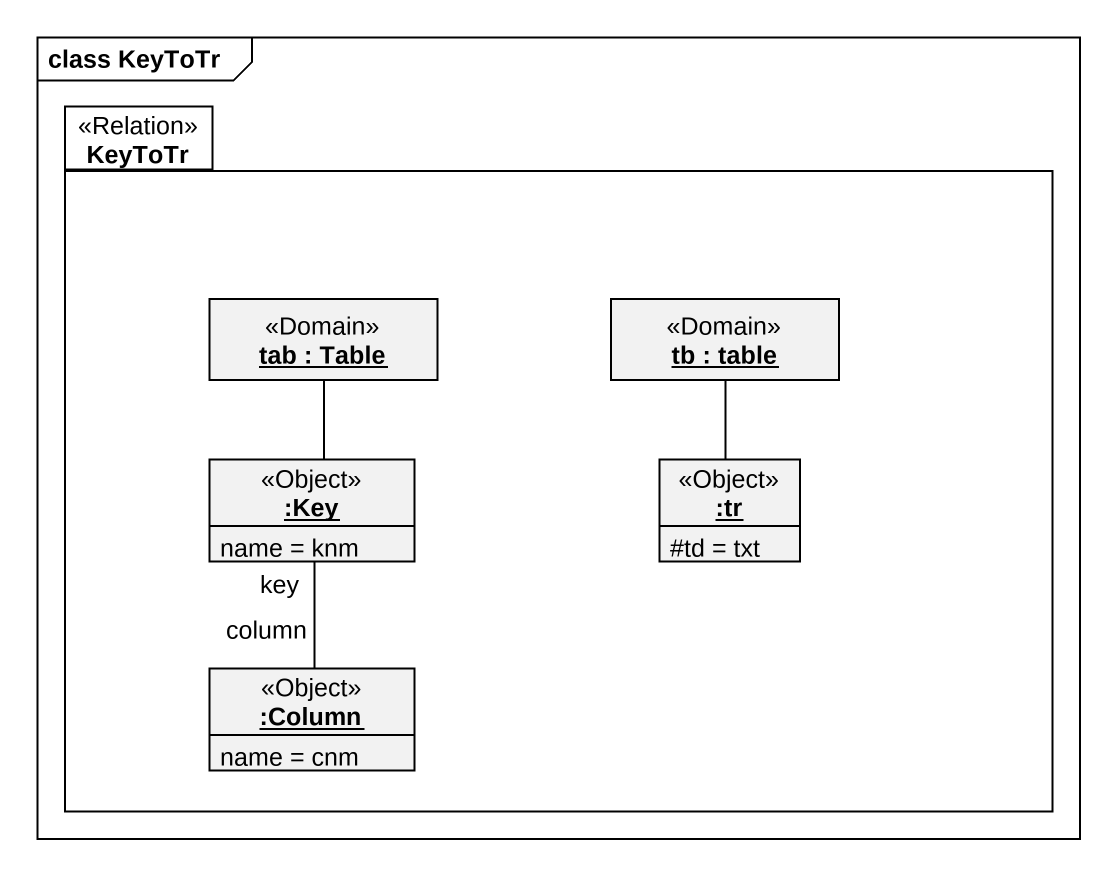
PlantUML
@startuml
mainframe class KeyToTr
hide circle
hide empty members
skinparam classAttributeIconSize 0
package KeyToTr <<Relation>> {
  object "tab : Table" as tab <<Domain>>
  object "tb : table" as tb <<Domain>>
  object ":Key" as Key <<Object>> {
    name = knm
  }
  object ":tr" as tr <<Object>> {
    #td = txt
  }
  object ":Column" as Column <<Object>> {
    name = cnm
  }
}
tab -- Key
tb -- tr
Key -- Column : key\ncolumn
@enduml
